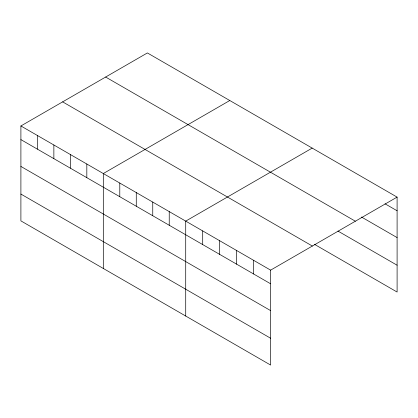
<?xml version="1.0" encoding="UTF-8"?>
<svg xmlns="http://www.w3.org/2000/svg" width="418" height="418" viewBox="0 0 418 418"><rect width="100%" height="100%" fill="white"/><g stroke="black" fill="none" stroke-linecap="round" stroke-linejoin="round"><path stroke-width="0.63" d="M20.9 125.964L270.618 270.138L270.618 365.06L20.9 220.882L20.9 125.964L147.382 52.94L397.1 197.118L397.1 292.036L314.388 244.279M229.785 100.519L103.309 173.543L103.309 268.46M312.194 148.097L185.717 221.117L185.717 316.039M270.618 270.138L397.1 197.118M385.051 203.812L397.1 210.771M361.497 217.031L397.1 237.586M105.639 77.037L355.363 221.216M337.943 231.06L397.1 265.216M62.637 101.867L312.361 246.04M20.9 139.617L270.618 283.791M20.9 166.437L270.618 310.611M20.9 194.067L270.618 338.24M253.637 260.336L253.637 273.989M236.656 250.534L236.656 264.186M219.675 240.726L219.675 254.379M202.699 230.924L202.699 244.577M169.233 211.602L169.233 225.255M152.753 202.087L152.753 215.74M136.273 192.573L136.273 206.226M119.788 183.058L119.788 196.711M86.824 164.028L86.824 177.681M70.344 154.508L70.344 168.167M53.865 144.994L53.865 158.647M37.38 135.479L37.38 149.132"/></g></svg>
